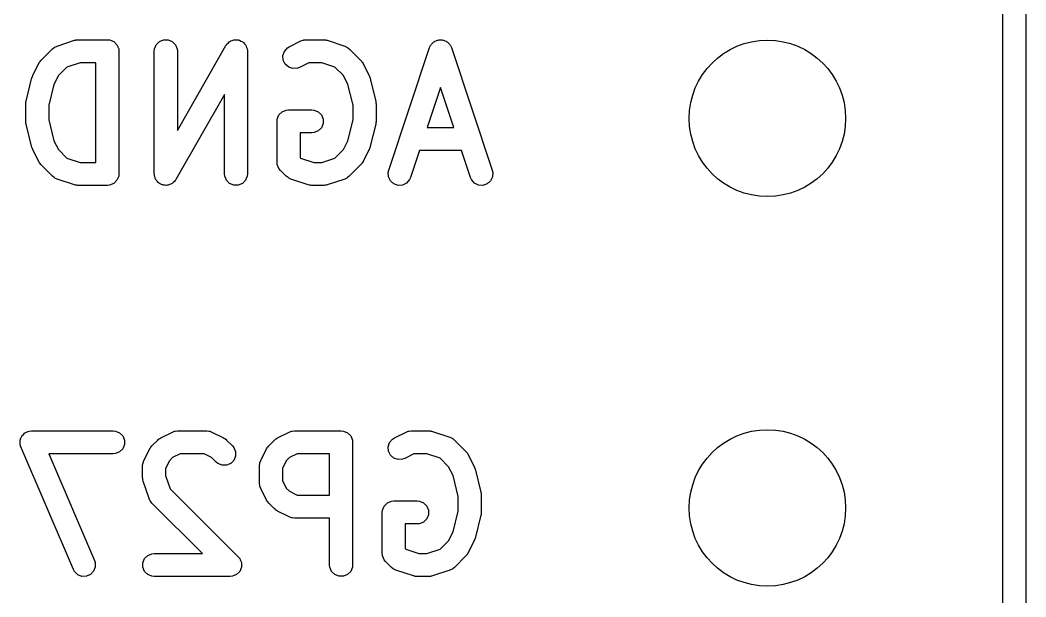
# Model space of a CAD drawing. Extents: x 101 to 222, y -128 to -44.
# Drawn here: x 213.41 to 219.97, y -72.59 to -68.83 of the extents above; entities that cross this region are included whole.
import ezdxf

# ---------------------------------------------------------------- set-up
doc = ezdxf.new("R2010")
doc.units = 0
doc.layers.add('BLACK', color=7, linetype='CONTINUOUS')

msp = doc.modelspace()

# ---------------------------------------------------------------- linework, layer by layer
at = {"layer": 'BLACK', "linetype": 'CONTINUOUS'}
for p, q in [((219.96625, -50.32375), (219.96625, -101.32375)), ((219.81625, -101.24875), (219.81625, -53.06575)), ((213.650389, -69.002989), (213.764675, -68.964894)), ((213.764675, -68.964894), (213.771928, -68.963244)), ((213.771928, -68.963244), (213.77376, -68.962486)), ((213.77376, -68.962486), (213.776414, -68.962224)), ((213.776414, -68.962224), (213.779012, -68.961634)), ((213.779012, -68.961634), (213.780986, -68.961774)), ((213.780986, -68.961774), (213.788392, -68.961045)), ((213.788392, -68.961045), (213.978868, -68.961045)), ((213.978868, -68.961045), (213.9935, -68.962486)), ((213.9935, -68.962486), (214.020536, -68.973685)), ((214.318152, -68.973685), (214.345188, -68.962486)), ((214.345188, -68.962486), (214.374452, -68.962486)), ((214.374452, -68.962486), (214.401488, -68.973685)), ((214.775295, -68.973685), (214.779713, -68.971854)), ((214.779713, -68.971854), (214.783493, -68.968928)), ((214.783493, -68.968928), (214.793114, -68.966303)), ((214.793114, -68.966303), (214.802331, -68.962486)), ((214.802331, -68.962486), (214.807112, -68.962486)), ((214.807112, -68.962486), (214.811724, -68.961228)), ((214.811724, -68.961228), (214.821621, -68.962486)), ((214.821621, -68.962486), (214.831595, -68.962486)), ((214.831595, -68.962486), (214.83601, -68.964315)), ((214.83601, -68.964315), (214.840754, -68.964918)), ((214.840754, -68.964918), (214.849418, -68.969868)), ((214.849418, -68.969868), (214.858631, -68.973685)), ((215.164375, -69.007058), (215.240565, -68.968963)), ((215.240565, -68.968963), (215.254297, -68.963708)), ((215.254297, -68.963708), (215.256984, -68.963517)), ((215.256984, -68.963517), (215.259474, -68.962486)), ((215.259474, -68.962486), (215.274106, -68.961045)), ((215.274106, -68.961045), (215.388392, -68.961045)), ((215.388392, -68.961045), (215.395797, -68.961774)), ((215.395797, -68.961774), (215.397772, -68.961634)), ((215.397772, -68.961634), (215.400369, -68.962224)), ((215.400369, -68.962224), (215.403024, -68.962486)), ((215.403024, -68.962486), (215.404855, -68.963244)), ((215.404855, -68.963244), (215.412109, -68.964894)), ((215.412109, -68.964894), (215.526395, -69.002989)), ((216.109105, -68.974398), (216.113153, -68.970888)), ((216.113153, -68.970888), (216.122072, -68.967914)), ((216.122072, -68.967914), (216.130486, -68.963708)), ((216.130486, -68.963708), (216.135833, -68.963328)), ((216.135833, -68.963328), (216.140916, -68.961634)), ((216.140916, -68.961634), (216.150293, -68.9623)), ((216.150293, -68.9623), (216.159676, -68.961634)), ((216.159676, -68.961634), (216.164761, -68.963329)), ((216.164761, -68.963329), (216.170106, -68.963709)), ((216.170106, -68.963709), (216.178515, -68.967913)), ((216.178515, -68.967913), (216.187439, -68.970888)), ((216.187439, -68.970888), (216.191487, -68.974399)), ((213.544883, -69.097297), (213.621073, -69.021107)), ((213.621073, -69.021107), (213.632438, -69.011779)), ((213.632438, -69.011779), (213.63493, -69.010746)), ((213.63493, -69.010746), (213.636964, -69.008983)), ((213.636964, -69.008983), (213.650389, -69.002989)), ((214.020536, -68.973685), (214.041228, -68.994377)), ((214.041228, -68.994377), (214.052427, -69.021413)), ((214.052427, -69.021413), (214.053868, -69.036045)), ((214.053868, -69.036045), (214.053868, -69.836045)), ((214.28482, -69.036045), (214.286261, -69.021413)), ((214.28482, -69.836045), (214.28482, -69.036045)), ((214.286261, -69.021413), (214.29746, -68.994377)), ((214.29746, -68.994377), (214.318152, -68.973685)), ((214.401488, -68.973685), (214.42218, -68.994377)), ((214.42218, -68.994377), (214.433379, -69.021413)), ((214.433379, -69.021413), (214.43482, -69.036045)), ((214.43482, -69.553628), (214.751845, -68.998835)), ((214.43482, -69.036045), (214.43482, -69.553628)), ((214.751845, -68.998835), (214.754033, -68.995751)), ((214.754033, -68.995751), (214.754603, -68.994377)), ((214.754603, -68.994377), (214.756002, -68.992977)), ((214.756002, -68.992977), (214.760355, -68.986845)), ((214.760355, -68.986845), (214.768243, -68.980736)), ((214.768243, -68.980736), (214.775295, -68.973685)), ((214.858631, -68.973685), (214.862009, -68.977063)), ((214.862009, -68.977063), (214.866163, -68.979437)), ((214.866163, -68.979437), (214.872272, -68.987326)), ((214.872272, -68.987326), (214.879323, -68.994377)), ((214.879323, -68.994377), (214.881152, -68.998793)), ((214.881152, -68.998793), (214.88408, -69.002574)), ((214.88408, -69.002574), (214.886704, -69.012197)), ((214.886704, -69.012197), (214.890522, -69.021413)), ((214.890522, -69.021413), (214.891258, -69.028895)), ((214.891258, -69.028895), (214.89178, -69.030806)), ((214.89178, -69.030806), (214.891592, -69.032281)), ((214.891592, -69.032281), (214.891963, -69.036045)), ((214.891963, -69.036045), (214.891963, -69.836045)), ((215.123505, -69.064759), (215.132759, -69.036998)), ((215.132759, -69.036998), (215.151932, -69.01489)), ((215.151932, -69.01489), (215.164375, -69.007058)), ((215.526395, -69.002989), (215.53982, -69.008983)), ((215.53982, -69.008983), (215.541855, -69.010748)), ((215.541855, -69.010748), (215.544346, -69.01178)), ((215.544346, -69.01178), (215.555711, -69.021107)), ((215.555711, -69.021107), (215.631901, -69.097297)), ((215.812479, -69.812328), (216.079145, -69.012328)), ((216.079145, -69.012328), (216.085139, -68.998902)), ((216.085139, -68.998902), (216.08865, -68.994853)), ((216.08865, -68.994853), (216.091046, -68.990062)), ((216.091046, -68.990062), (216.09815, -68.983899)), ((216.09815, -68.983899), (216.104313, -68.976795)), ((216.104313, -68.976795), (216.109105, -68.974398)), ((216.191487, -68.974399), (216.196279, -68.976795)), ((216.196279, -68.976795), (216.202438, -68.983897)), ((216.202438, -68.983897), (216.209546, -68.990061)), ((216.209546, -68.990061), (216.211943, -68.994855)), ((216.211943, -68.994855), (216.215453, -68.998902)), ((216.215453, -68.998902), (216.221447, -69.012328)), ((216.221447, -69.012328), (216.488114, -69.812328)), ((213.538666, -69.104346), (213.540164, -69.103046)), ((213.540164, -69.103046), (213.544883, -69.097297)), ((215.125579, -69.093949), (215.123505, -69.064759)), ((215.138666, -69.120124), (215.125579, -69.093949)), ((215.631901, -69.097297), (215.636621, -69.103047)), ((215.636621, -69.103047), (215.638118, -69.104346)), ((213.492739, -69.19298), (213.530834, -69.116789)), ((213.530834, -69.116789), (213.534798, -69.110489)), ((213.534798, -69.110489), (213.535556, -69.108662)), ((213.535556, -69.108662), (213.537244, -69.106605)), ((213.537244, -69.106605), (213.538666, -69.104346)), ((213.714619, -69.139692), (213.659555, -69.194756)), ((213.800562, -69.111045), (213.714619, -69.139692)), ((213.903868, -69.111045), (213.800562, -69.111045)), ((213.903868, -69.761045), (213.903868, -69.111045)), ((215.160774, -69.139297), (215.138666, -69.120124)), ((215.188535, -69.148551), (215.160774, -69.139297)), ((215.217725, -69.146477), (215.188535, -69.148551)), ((215.231457, -69.141222), (215.217725, -69.146477)), ((215.291811, -69.111045), (215.231457, -69.141222)), ((215.376222, -69.111045), (215.291811, -69.111045)), ((215.462164, -69.139692), (215.376222, -69.111045)), ((215.517228, -69.194756), (215.462164, -69.139692)), ((215.638118, -69.104346), (215.639537, -69.1066)), ((215.639537, -69.1066), (215.641229, -69.108662)), ((215.641229, -69.108662), (215.641987, -69.110494)), ((215.641987, -69.110494), (215.64595, -69.116789)), ((215.64595, -69.116789), (215.684045, -69.19298)), ((213.448964, -69.360711), (213.48706, -69.20833)), ((213.48706, -69.20833), (213.487445, -69.20725)), ((213.487445, -69.20725), (213.487484, -69.206712)), ((213.487484, -69.206712), (213.489808, -69.200636)), ((213.489808, -69.200636), (213.492007, -69.194485)), ((213.492007, -69.194485), (213.492329, -69.194049)), ((213.492329, -69.194049), (213.492739, -69.19298)), ((213.659555, -69.194756), (213.630585, -69.252696)), ((215.546198, -69.252695), (215.517228, -69.194756)), ((215.684045, -69.19298), (215.684454, -69.194049)), ((215.684454, -69.194049), (215.684777, -69.194485)), ((215.684777, -69.194485), (215.686975, -69.200636)), ((215.686975, -69.200636), (215.6893, -69.206712)), ((215.6893, -69.206712), (215.689338, -69.20725)), ((215.689338, -69.20725), (215.689724, -69.20833)), ((215.689724, -69.20833), (215.72782, -69.360712)), ((213.630585, -69.252696), (213.596725, -69.388137)), ((215.580059, -69.388137), (215.546198, -69.252695)), ((216.150296, -69.273215), (216.063877, -69.532473)), ((216.236716, -69.532473), (216.150296, -69.273215)), ((213.447623, -69.369781), (213.448166, -69.36427)), ((213.448166, -69.36427), (213.448588, -69.363249)), ((213.448588, -69.363249), (213.448964, -69.360711)), ((214.741963, -69.318461), (214.424938, -69.873255)), ((214.741963, -69.836045), (214.741963, -69.318461)), ((215.72782, -69.360712), (215.728195, -69.363248)), ((215.728195, -69.363248), (215.728618, -69.36427)), ((215.728618, -69.36427), (215.72916, -69.369782)), ((213.446725, -69.378902), (213.446976, -69.376348)), ((213.446725, -69.493188), (213.446725, -69.378902)), ((213.446814, -69.375256), (213.447623, -69.369781)), ((213.446976, -69.376348), (213.446814, -69.375256)), ((213.596725, -69.388137), (213.596725, -69.483952)), ((215.09746, -69.45152), (215.118152, -69.430828)), ((215.118152, -69.430828), (215.145188, -69.419629)), ((215.145188, -69.419629), (215.15982, -69.418188)), ((215.15982, -69.418188), (215.312201, -69.418188)), ((215.312201, -69.418188), (215.326833, -69.419629)), ((215.326833, -69.419629), (215.353869, -69.430828)), ((215.353869, -69.430828), (215.374561, -69.45152)), ((215.580059, -69.483952), (215.580059, -69.388137)), ((215.72916, -69.369782), (215.72997, -69.375256)), ((215.72997, -69.375256), (215.729807, -69.376348)), ((215.729807, -69.376348), (215.730059, -69.378902)), ((215.730059, -69.378902), (215.730059, -69.493188)), ((213.446976, -69.495741), (213.446725, -69.493188)), ((213.446814, -69.496834), (213.446976, -69.495741)), ((213.447623, -69.502308), (213.446814, -69.496834)), ((213.596725, -69.483952), (213.630585, -69.619392)), ((215.08482, -69.493188), (215.086261, -69.478556)), ((215.08482, -69.759854), (215.08482, -69.493188)), ((215.086261, -69.478556), (215.09746, -69.45152)), ((215.374561, -69.45152), (215.38576, -69.478556)), ((215.38576, -69.478556), (215.38576, -69.50782)), ((215.546198, -69.619393), (215.580059, -69.483952)), ((215.72997, -69.496834), (215.72916, -69.502307)), ((215.730059, -69.493188), (215.729807, -69.495741)), ((215.729807, -69.495741), (215.72997, -69.496834)), ((213.448166, -69.50782), (213.447623, -69.502308)), ((213.448588, -69.50884), (213.448166, -69.50782)), ((213.448964, -69.511379), (213.448588, -69.50884)), ((213.48706, -69.66376), (213.448964, -69.511379)), ((215.353869, -69.555548), (215.326833, -69.566747)), ((215.374561, -69.534856), (215.353869, -69.555548)), ((215.38576, -69.50782), (215.374561, -69.534856)), ((215.72782, -69.511378), (215.689724, -69.66376)), ((215.728195, -69.508841), (215.72782, -69.511378)), ((215.728618, -69.50782), (215.728195, -69.508841)), ((215.72916, -69.502307), (215.728618, -69.50782)), ((216.063877, -69.532473), (216.236716, -69.532473)), ((213.630585, -69.619392), (213.659555, -69.677332)), ((215.312201, -69.568188), (215.23482, -69.568188)), ((215.23482, -69.568188), (215.23482, -69.728788)), ((215.326833, -69.566747), (215.312201, -69.568188)), ((215.517228, -69.677332), (215.546198, -69.619393)), ((213.487445, -69.664839), (213.48706, -69.66376)), ((213.487484, -69.665378), (213.487445, -69.664839)), ((213.489808, -69.671453), (213.487484, -69.665378)), ((213.492007, -69.677605), (213.489808, -69.671453)), ((213.492329, -69.67804), (213.492007, -69.677605)), ((213.492739, -69.67911), (213.492329, -69.67804)), ((213.530834, -69.7553), (213.492739, -69.67911)), ((213.659555, -69.677332), (213.71462, -69.732398)), ((215.462163, -69.732398), (215.517228, -69.677332)), ((215.684045, -69.67911), (215.64595, -69.7553)), ((215.684454, -69.67804), (215.684045, -69.67911)), ((215.684777, -69.677605), (215.684454, -69.67804)), ((215.686975, -69.671453), (215.684777, -69.677605)), ((215.6893, -69.665378), (215.686975, -69.671453)), ((215.689338, -69.664839), (215.6893, -69.665378)), ((215.689724, -69.66376), (215.689338, -69.664839)), ((216.013877, -69.682473), (215.954781, -69.859762)), ((216.286716, -69.682473), (216.013877, -69.682473)), ((216.345812, -69.859762), (216.286716, -69.682473)), ((213.534797, -69.761596), (213.530834, -69.7553)), ((213.71462, -69.732398), (213.800562, -69.761045)), ((215.23482, -69.728788), (215.23843, -69.732398)), ((215.23843, -69.732398), (215.324371, -69.761045)), ((215.376222, -69.761045), (215.462163, -69.732398)), ((215.64595, -69.7553), (215.641986, -69.761596)), ((213.535555, -69.763426), (213.534797, -69.761596)), ((213.537244, -69.765484), (213.535555, -69.763426)), ((213.538666, -69.767743), (213.537244, -69.765484)), ((213.540164, -69.769042), (213.538666, -69.767743)), ((213.544883, -69.774792), (213.540164, -69.769042)), ((213.621073, -69.850983), (213.544883, -69.774792)), ((213.800562, -69.761045), (213.903868, -69.761045)), ((215.086261, -69.774486), (215.08482, -69.759854)), ((215.086388, -69.774792), (215.086261, -69.774486)), ((215.09746, -69.801522), (215.086388, -69.774792)), ((215.106787, -69.812887), (215.09746, -69.801522)), ((215.144883, -69.850983), (215.106787, -69.812887)), ((215.324371, -69.761045), (215.376222, -69.761045)), ((215.631902, -69.774791), (215.555711, -69.850983)), ((215.636619, -69.769042), (215.631902, -69.774791)), ((215.638118, -69.767743), (215.636619, -69.769042)), ((215.639539, -69.765484), (215.638118, -69.767743)), ((215.641229, -69.763426), (215.639539, -69.765484)), ((215.641986, -69.761596), (215.641229, -69.763426)), ((215.809219, -69.826665), (215.812479, -69.812328)), ((216.488114, -69.812328), (216.491374, -69.826665)), ((213.632438, -69.86031), (213.621073, -69.850983)), ((213.634928, -69.861341), (213.632438, -69.86031)), ((213.636964, -69.863107), (213.634928, -69.861341)), ((213.650389, -69.869101), (213.636964, -69.863107)), ((213.764675, -69.907196), (213.650389, -69.869101)), ((214.041228, -69.877713), (214.020536, -69.898405)), ((214.052427, -69.850677), (214.041228, -69.877713)), ((214.053868, -69.836045), (214.052427, -69.850677)), ((214.28519, -69.839808), (214.28482, -69.836045)), ((214.285003, -69.841284), (214.28519, -69.839808)), ((214.285524, -69.843194), (214.285003, -69.841284)), ((214.286261, -69.850677), (214.285524, -69.843194)), ((214.290078, -69.859892), (214.286261, -69.850677)), ((214.292703, -69.869516), (214.290078, -69.859892)), ((214.29563, -69.873296), (214.292703, -69.869516)), ((214.29746, -69.877713), (214.29563, -69.873296)), ((214.30451, -69.884763), (214.29746, -69.877713)), ((214.31062, -69.892653), (214.30451, -69.884763)), ((214.416428, -69.885245), (214.408538, -69.891354)), ((214.42078, -69.879112), (214.416428, -69.885245)), ((214.42218, -69.877713), (214.42078, -69.879112)), ((214.422749, -69.876338), (214.42218, -69.877713)), ((214.424938, -69.873255), (214.422749, -69.876338)), ((214.743404, -69.850677), (214.741963, -69.836045)), ((214.754603, -69.877713), (214.743404, -69.850677)), ((214.775295, -69.898405), (214.754603, -69.877713)), ((214.879323, -69.877713), (214.858631, -69.898405)), ((214.890522, -69.850677), (214.879323, -69.877713)), ((214.891963, -69.836045), (214.890522, -69.850677)), ((215.156248, -69.860311), (215.144883, -69.850983)), ((215.158738, -69.861342), (215.156248, -69.860311)), ((215.160773, -69.863107), (215.158738, -69.861342)), ((215.174199, -69.869101), (215.160773, -69.863107)), ((215.288484, -69.907196), (215.174199, -69.869101)), ((215.526395, -69.869101), (215.412109, -69.907196)), ((215.53982, -69.863107), (215.526395, -69.869101)), ((215.541855, -69.861341), (215.53982, -69.863107)), ((215.544346, -69.86031), (215.541855, -69.861341)), ((215.555711, -69.850983), (215.544346, -69.86031)), ((215.811294, -69.855855), (215.809219, -69.826665)), ((215.82438, -69.882028), (215.811294, -69.855855)), ((215.846488, -69.901202), (215.82438, -69.882028)), ((215.948787, -69.873187), (215.929613, -69.895295)), ((215.954781, -69.859762), (215.948787, -69.873187)), ((216.351806, -69.873187), (216.345812, -69.859762)), ((216.37098, -69.895295), (216.351806, -69.873187)), ((216.476213, -69.882028), (216.454106, -69.901202)), ((216.489299, -69.855855), (216.476213, -69.882028)), ((216.491374, -69.826665), (216.489299, -69.855855)), ((213.771928, -69.908845), (213.764675, -69.907196)), ((213.77376, -69.909604), (213.771928, -69.908845)), ((213.776414, -69.909865), (213.77376, -69.909604)), ((213.779012, -69.910456), (213.776414, -69.909865)), ((213.780986, -69.910315), (213.779012, -69.910456)), ((213.788392, -69.911045), (213.780986, -69.910315)), ((213.978868, -69.911045), (213.788392, -69.911045)), ((213.9935, -69.909604), (213.978868, -69.911045)), ((214.020536, -69.898405), (213.9935, -69.909604)), ((214.314773, -69.895026), (214.31062, -69.892653)), ((214.318152, -69.898405), (214.314773, -69.895026)), ((214.327364, -69.902221), (214.318152, -69.898405)), ((214.336029, -69.907172), (214.327364, -69.902221)), ((214.340772, -69.907774), (214.336029, -69.907172)), ((214.345188, -69.909604), (214.340772, -69.907774)), ((214.355162, -69.909604), (214.345188, -69.909604)), ((214.365059, -69.910862), (214.355162, -69.909604)), ((214.369671, -69.909604), (214.365059, -69.910862)), ((214.374452, -69.909604), (214.369671, -69.909604)), ((214.383667, -69.905786), (214.374452, -69.909604)), ((214.393291, -69.903162), (214.383667, -69.905786)), ((214.397071, -69.900234), (214.393291, -69.903162)), ((214.401488, -69.898405), (214.397071, -69.900234)), ((214.408538, -69.891354), (214.401488, -69.898405)), ((214.802331, -69.909604), (214.775295, -69.898405)), ((214.831595, -69.909604), (214.802331, -69.909604)), ((214.858631, -69.898405), (214.831595, -69.909604)), ((215.295737, -69.908845), (215.288484, -69.907196)), ((215.297569, -69.909604), (215.295737, -69.908845)), ((215.300223, -69.909865), (215.297569, -69.909604)), ((215.302821, -69.910456), (215.300223, -69.909865)), ((215.304795, -69.910315), (215.302821, -69.910456)), ((215.312201, -69.911045), (215.304795, -69.910315)), ((215.388392, -69.911045), (215.312201, -69.911045)), ((215.395797, -69.910315), (215.388392, -69.911045)), ((215.397772, -69.910456), (215.395797, -69.910315)), ((215.400369, -69.909865), (215.397772, -69.910456)), ((215.403024, -69.909604), (215.400369, -69.909865)), ((215.404855, -69.908845), (215.403024, -69.909604)), ((215.412109, -69.907196), (215.404855, -69.908845)), ((215.87425, -69.910456), (215.846488, -69.901202)), ((215.90344, -69.908381), (215.87425, -69.910456)), ((215.929613, -69.895295), (215.90344, -69.908381)), ((216.397153, -69.908381), (216.37098, -69.895295)), ((216.426343, -69.910456), (216.397153, -69.908381)), ((216.454106, -69.901202), (216.426343, -69.910456)), ((213.431289, -71.534357), (213.441205, -71.524197)), ((213.441205, -71.524197), (213.441633, -71.524013)), ((213.441633, -71.524013), (213.441962, -71.523685)), ((213.441962, -71.523685), (213.455062, -71.518258)), ((213.455062, -71.518258), (213.468103, -71.51267)), ((213.468103, -71.51267), (213.468567, -71.512664)), ((213.468567, -71.512664), (213.468998, -71.512486)), ((213.468998, -71.512486), (213.48363, -71.511045)), ((213.48363, -71.511045), (214.016964, -71.511045)), ((214.016964, -71.511045), (214.031596, -71.512486)), ((214.031596, -71.512486), (214.058632, -71.523685)), ((214.058632, -71.523685), (214.079324, -71.544377)), ((214.32628, -71.557058), (214.402471, -71.518963)), ((214.402471, -71.518963), (214.416203, -71.513708)), ((214.416203, -71.513708), (214.41889, -71.513517)), ((214.41889, -71.513517), (214.42138, -71.512486)), ((214.42138, -71.512486), (214.436012, -71.511045)), ((214.436012, -71.511045), (214.626488, -71.511045)), ((214.626488, -71.511045), (214.64112, -71.512486)), ((214.64112, -71.512486), (214.643609, -71.513517)), ((214.643609, -71.513517), (214.646297, -71.513708)), ((214.646297, -71.513708), (214.660029, -71.518963)), ((214.660029, -71.518963), (214.736219, -71.557058)), ((215.088185, -71.557058), (215.164375, -71.518963)), ((215.164375, -71.518963), (215.178107, -71.513708)), ((215.178107, -71.513708), (215.180794, -71.513517)), ((215.180794, -71.513517), (215.183284, -71.512486)), ((215.183284, -71.512486), (215.197916, -71.511045)), ((215.197916, -71.511045), (215.502678, -71.511045)), ((215.502678, -71.511045), (215.51731, -71.512486)), ((215.51731, -71.512486), (215.544346, -71.523685)), ((215.544346, -71.523685), (215.565038, -71.544377)), ((215.85009, -71.557058), (215.92628, -71.518963)), ((215.92628, -71.518963), (215.940012, -71.513708)), ((215.940012, -71.513708), (215.942699, -71.513517)), ((215.942699, -71.513517), (215.945189, -71.512486)), ((215.945189, -71.512486), (215.959821, -71.511045)), ((215.959821, -71.511045), (216.074107, -71.511045)), ((216.074107, -71.511045), (216.081512, -71.511774)), ((216.081512, -71.511774), (216.083487, -71.511634)), ((216.083487, -71.511634), (216.086084, -71.512224)), ((216.086084, -71.512224), (216.088739, -71.512486)), ((216.088739, -71.512486), (216.09057, -71.513244)), ((216.09057, -71.513244), (216.097824, -71.514894)), ((216.097824, -71.514894), (216.21211, -71.552989)), ((213.409898, -71.572311), (213.410071, -71.571878)), ((213.410071, -71.58649), (213.409898, -71.572311)), ((213.410071, -71.571413), (213.415492, -71.558323)), ((213.410071, -71.571878), (213.410071, -71.571413)), ((213.410071, -71.600677), (213.410071, -71.58649)), ((213.415492, -71.558323), (213.420766, -71.545141)), ((213.420766, -71.545141), (213.421091, -71.544807)), ((213.421091, -71.544807), (213.42127, -71.544377)), ((213.42127, -71.544377), (213.431289, -71.534357)), ((214.079324, -71.544377), (214.090523, -71.571413)), ((214.090523, -71.571413), (214.090523, -71.600677)), ((214.268693, -71.609202), (214.306788, -71.571107)), ((214.306788, -71.571107), (214.312537, -71.566388)), ((214.312537, -71.566388), (214.313837, -71.56489)), ((214.313837, -71.56489), (214.316096, -71.563468)), ((214.316096, -71.563468), (214.318153, -71.56178)), ((214.318153, -71.56178), (214.31998, -71.561022)), ((214.31998, -71.561022), (214.32628, -71.557058)), ((214.736219, -71.557058), (214.742515, -71.561021)), ((214.742515, -71.561021), (214.744345, -71.561779)), ((214.744345, -71.561779), (214.746403, -71.563468)), ((214.746403, -71.563468), (214.748662, -71.56489)), ((214.748662, -71.56489), (214.749961, -71.566388)), ((214.749961, -71.566388), (214.75571, -71.571106)), ((214.75571, -71.571106), (214.793806, -71.609201)), ((215.030598, -71.609202), (215.068693, -71.571107)), ((215.068693, -71.571107), (215.074442, -71.566388)), ((215.074442, -71.566388), (215.075742, -71.56489)), ((215.075742, -71.56489), (215.078001, -71.563468)), ((215.078001, -71.563468), (215.080058, -71.56178)), ((215.080058, -71.56178), (215.081885, -71.561022)), ((215.081885, -71.561022), (215.088185, -71.557058)), ((215.565038, -71.544377), (215.576237, -71.571413)), ((215.576237, -71.571413), (215.577678, -71.586045)), ((215.577678, -71.586045), (215.577678, -72.386045)), ((215.80922, -71.614759), (215.818474, -71.586998)), ((215.818474, -71.586998), (215.837647, -71.56489)), ((215.837647, -71.56489), (215.85009, -71.557058)), ((216.21211, -71.552989), (216.225535, -71.558983)), ((216.225535, -71.558983), (216.22757, -71.560748)), ((216.22757, -71.560748), (216.230061, -71.56178)), ((216.230061, -71.56178), (216.241426, -71.571107)), ((216.241426, -71.571107), (216.317616, -71.647297)), ((213.410249, -71.601107), (213.410071, -71.600677)), ((213.410255, -71.601572), (213.410249, -71.601107)), ((213.414694, -71.615589), (213.410255, -71.601572)), ((213.757552, -72.415589), (213.414694, -71.615589)), ((214.031596, -71.659604), (214.016964, -71.661045)), ((214.058632, -71.648405), (214.031596, -71.659604)), ((214.079324, -71.627713), (214.058632, -71.648405)), ((214.090523, -71.600677), (214.079324, -71.627713)), ((214.216549, -71.704885), (214.254644, -71.628694)), ((214.254644, -71.628694), (214.258608, -71.622394)), ((214.258608, -71.622394), (214.259366, -71.620567)), ((214.259366, -71.620567), (214.261054, -71.61851)), ((214.261054, -71.61851), (214.262476, -71.616251)), ((214.262476, -71.616251), (214.263974, -71.614951)), ((214.263974, -71.614951), (214.268693, -71.609202)), ((214.793806, -71.609201), (214.803134, -71.620566)), ((214.803134, -71.620566), (214.814333, -71.647602)), ((214.814333, -71.647602), (214.814333, -71.676865)), ((214.978453, -71.704885), (215.016549, -71.628694)), ((215.016549, -71.628694), (215.020512, -71.622397)), ((215.020512, -71.622397), (215.021271, -71.620567)), ((215.021271, -71.620567), (215.022962, -71.618505)), ((215.022962, -71.618505), (215.024382, -71.616251)), ((215.024382, -71.616251), (215.025877, -71.614954)), ((215.025877, -71.614954), (215.030598, -71.609202)), ((215.811294, -71.643949), (215.80922, -71.614759)), ((215.824381, -71.670124), (215.811294, -71.643949)), ((216.317616, -71.647297), (216.322336, -71.653047)), ((216.322336, -71.653047), (216.323833, -71.654346)), ((216.323833, -71.654346), (216.325252, -71.6566)), ((216.325252, -71.6566), (216.326944, -71.658662)), ((216.326944, -71.658662), (216.327702, -71.660494)), ((216.327702, -71.660494), (216.331665, -71.666789)), ((214.016964, -71.661045), (213.597371, -71.661045)), ((213.597371, -71.661045), (213.895424, -72.356501)), ((214.208631, -71.738426), (214.210072, -71.723794)), ((214.210072, -71.723794), (214.211103, -71.721304)), ((214.211103, -71.721304), (214.211294, -71.718617)), ((214.211294, -71.718617), (214.216549, -71.704885)), ((214.383365, -71.706661), (214.358631, -71.75613)), ((214.404247, -71.685779), (214.383365, -71.706661)), ((214.453717, -71.661045), (214.404247, -71.685779)), ((214.608783, -71.661045), (214.453717, -71.661045)), ((214.658251, -71.685779), (214.608783, -71.661045)), ((214.687742, -71.715269), (214.658251, -71.685779)), ((214.699107, -71.724596), (214.687742, -71.715269)), ((214.726143, -71.735794), (214.699107, -71.724596)), ((214.782442, -71.724595), (214.755406, -71.735794)), ((214.803135, -71.703902), (214.782442, -71.724595)), ((214.814333, -71.676865), (214.803135, -71.703902)), ((214.970535, -71.738426), (214.971976, -71.723794)), ((214.971976, -71.723794), (214.973006, -71.721305)), ((214.973006, -71.721305), (214.973198, -71.718616)), ((214.973198, -71.718616), (214.978453, -71.704885)), ((215.14527, -71.706661), (215.120535, -71.756131)), ((215.166153, -71.685779), (215.14527, -71.706661)), ((215.215621, -71.661045), (215.166153, -71.685779)), ((215.427678, -71.661045), (215.215621, -71.661045)), ((215.427678, -71.930092), (215.427678, -71.661045)), ((215.846489, -71.689297), (215.824381, -71.670124)), ((215.87425, -71.698551), (215.846489, -71.689297)), ((215.90344, -71.696477), (215.87425, -71.698551)), ((215.917172, -71.691222), (215.90344, -71.696477)), ((215.977526, -71.661045), (215.917172, -71.691222)), ((216.061937, -71.661045), (215.977526, -71.661045)), ((216.147879, -71.689692), (216.061937, -71.661045)), ((216.202943, -71.744756), (216.147879, -71.689692)), ((216.331665, -71.666789), (216.36976, -71.74298)), ((214.208631, -71.814616), (214.208631, -71.738426)), ((214.358631, -71.75613), (214.358631, -71.802446)), ((214.755406, -71.735794), (214.726143, -71.735794)), ((214.970535, -71.852711), (214.970535, -71.738426)), ((215.120535, -71.756131), (215.120535, -71.835005)), ((216.231913, -71.802695), (216.202943, -71.744756)), ((216.36976, -71.74298), (216.370169, -71.744049)), ((216.370169, -71.744049), (216.370492, -71.744485)), ((216.370492, -71.744485), (216.37269, -71.750636)), ((216.37269, -71.750636), (216.375015, -71.756712)), ((216.375015, -71.756712), (216.375053, -71.75725)), ((216.375053, -71.75725), (216.375439, -71.75833)), ((216.375439, -71.75833), (216.413535, -71.910712)), ((214.20936, -71.822021), (214.208631, -71.814616)), ((214.20922, -71.823996), (214.20936, -71.822021)), ((214.20981, -71.826593), (214.20922, -71.823996)), ((214.210072, -71.829248), (214.20981, -71.826593)), ((214.21083, -71.831079), (214.210072, -71.829248)), ((214.21248, -71.838333), (214.21083, -71.831079)), ((214.250575, -71.952619), (214.21248, -71.838333)), ((214.358631, -71.802446), (214.387278, -71.888388)), ((214.971976, -71.867343), (214.970535, -71.852711)), ((215.120535, -71.835005), (215.14527, -71.884475)), ((216.265774, -71.938137), (216.231913, -71.802695)), ((214.387278, -71.888388), (214.831902, -72.333012)), ((214.973006, -71.869831), (214.971976, -71.867343)), ((214.973198, -71.872521), (214.973006, -71.869831)), ((214.978453, -71.886252), (214.973198, -71.872521)), ((215.016549, -71.962443), (214.978453, -71.886252)), ((215.14527, -71.884475), (215.166153, -71.905358)), ((215.166153, -71.905358), (215.215621, -71.930092)), ((216.413535, -71.910712), (216.41391, -71.913248)), ((216.41391, -71.913248), (216.414333, -71.91427)), ((216.414333, -71.91427), (216.414875, -71.919782)), ((216.414875, -71.919782), (216.415685, -71.925256)), ((214.256569, -71.966044), (214.250575, -71.952619)), ((214.258334, -71.968079), (214.256569, -71.966044)), ((214.259366, -71.97057), (214.258334, -71.968079)), ((214.268693, -71.981935), (214.259366, -71.97057)), ((214.597803, -72.311045), (214.268693, -71.981935)), ((215.020512, -71.968739), (215.016549, -71.962443)), ((215.021271, -71.97057), (215.020512, -71.968739)), ((215.022962, -71.972631), (215.021271, -71.97057)), ((215.024382, -71.974886), (215.022962, -71.972631)), ((215.025877, -71.976182), (215.024382, -71.974886)), ((215.030598, -71.981935), (215.025877, -71.976182)), ((215.068693, -72.02003), (215.030598, -71.981935)), ((215.215621, -71.930092), (215.427678, -71.930092)), ((215.783175, -72.00152), (215.803867, -71.980828)), ((215.803867, -71.980828), (215.830903, -71.969629)), ((215.830903, -71.969629), (215.845535, -71.968188)), ((215.845535, -71.968188), (215.997916, -71.968188)), ((215.997916, -71.968188), (216.012548, -71.969629)), ((216.012548, -71.969629), (216.039584, -71.980828)), ((216.039584, -71.980828), (216.060276, -72.00152)), ((216.265774, -72.033952), (216.265774, -71.938137)), ((216.415685, -71.925256), (216.415522, -71.926348)), ((216.415522, -71.926348), (216.415774, -71.928902)), ((216.415774, -71.928902), (216.415774, -72.043188)), ((215.074442, -72.024748), (215.068693, -72.02003)), ((215.075742, -72.026247), (215.074442, -72.024748)), ((215.078001, -72.027668), (215.075742, -72.026247)), ((215.080058, -72.029357), (215.078001, -72.027668)), ((215.081885, -72.030114), (215.080058, -72.029357)), ((215.088185, -72.034079), (215.081885, -72.030114)), ((215.164375, -72.072174), (215.088185, -72.034079)), ((215.770535, -72.043188), (215.771976, -72.028556)), ((215.770535, -72.309854), (215.770535, -72.043188)), ((215.771976, -72.028556), (215.783175, -72.00152)), ((216.060276, -72.00152), (216.071475, -72.028556)), ((216.071475, -72.028556), (216.071475, -72.05782)), ((216.231913, -72.169393), (216.265774, -72.033952)), ((216.414875, -72.052307), (216.414333, -72.05782)), ((216.415685, -72.046834), (216.414875, -72.052307)), ((216.415774, -72.043188), (216.415522, -72.045741)), ((216.415522, -72.045741), (216.415685, -72.046834)), ((215.178107, -72.077429), (215.164375, -72.072174)), ((215.180794, -72.077619), (215.178107, -72.077429)), ((215.183284, -72.078651), (215.180794, -72.077619)), ((215.197916, -72.080092), (215.183284, -72.078651)), ((215.427678, -72.080092), (215.197916, -72.080092)), ((215.427678, -72.386045), (215.427678, -72.080092)), ((215.997916, -72.118188), (215.920535, -72.118188)), ((215.920535, -72.118188), (215.920535, -72.278788)), ((216.012548, -72.116747), (215.997916, -72.118188)), ((216.039584, -72.105548), (216.012548, -72.116747)), ((216.060276, -72.084856), (216.039584, -72.105548)), ((216.071475, -72.05782), (216.060276, -72.084856)), ((216.413535, -72.061378), (216.375439, -72.21376)), ((216.41391, -72.058841), (216.413535, -72.061378)), ((216.414333, -72.05782), (216.41391, -72.058841)), ((216.202943, -72.227332), (216.231913, -72.169393)), ((216.147878, -72.282398), (216.202943, -72.227332)), ((216.36976, -72.22911), (216.331665, -72.3053)), ((216.370169, -72.22804), (216.36976, -72.22911)), ((216.370492, -72.227605), (216.370169, -72.22804)), ((216.37269, -72.221453), (216.370492, -72.227605)), ((216.375015, -72.215378), (216.37269, -72.221453)), ((216.375053, -72.214839), (216.375015, -72.215378)), ((216.375439, -72.21376), (216.375053, -72.214839)), ((214.241963, -72.323685), (214.268999, -72.312486)), ((214.268999, -72.312486), (214.283631, -72.311045)), ((214.283631, -72.311045), (214.597803, -72.311045)), ((215.771976, -72.324486), (215.770535, -72.309854)), ((215.920535, -72.278788), (215.924145, -72.282398)), ((215.924145, -72.282398), (216.010086, -72.311045)), ((216.010086, -72.311045), (216.061937, -72.311045)), ((216.061937, -72.311045), (216.147878, -72.282398)), ((216.325254, -72.315484), (216.323833, -72.317743)), ((216.326944, -72.313426), (216.325254, -72.315484)), ((216.327701, -72.311596), (216.326944, -72.313426)), ((216.331665, -72.3053), (216.327701, -72.311596)), ((213.895424, -72.356501), (213.899863, -72.370517)), ((213.899863, -72.370517), (213.90022, -72.399779)), ((214.210072, -72.371413), (214.221271, -72.344377)), ((214.210072, -72.400677), (214.210072, -72.371413)), ((214.221271, -72.344377), (214.241963, -72.323685)), ((214.831902, -72.333012), (214.84123, -72.344377)), ((214.84123, -72.344377), (214.844189, -72.351522)), ((214.844189, -72.351522), (214.852056, -72.370517)), ((214.852056, -72.370517), (214.852428, -72.371414)), ((214.852428, -72.371414), (214.852428, -72.400677)), ((215.774678, -72.331009), (215.771976, -72.324486)), ((215.783175, -72.351522), (215.774678, -72.331009)), ((215.792502, -72.362887), (215.783175, -72.351522)), ((215.830598, -72.400983), (215.792502, -72.362887)), ((216.317617, -72.324791), (216.241426, -72.400983)), ((216.322334, -72.319042), (216.317617, -72.324791)), ((216.323833, -72.317743), (216.322334, -72.319042)), ((213.76464, -72.42847), (213.757552, -72.415589)), ((213.785584, -72.448908), (213.76464, -72.42847)), ((213.889352, -72.426949), (213.868913, -72.447892)), ((213.90022, -72.399779), (213.889352, -72.426949)), ((214.221271, -72.427713), (214.210072, -72.400677)), ((214.241963, -72.448405), (214.221271, -72.427713)), ((214.84123, -72.427713), (214.820537, -72.448406)), ((214.852428, -72.400677), (214.84123, -72.427713)), ((215.429119, -72.400677), (215.427678, -72.386045)), ((215.440318, -72.427713), (215.429119, -72.400677)), ((215.46101, -72.448405), (215.440318, -72.427713)), ((215.565038, -72.427713), (215.544346, -72.448405)), ((215.576237, -72.400677), (215.565038, -72.427713)), ((215.577678, -72.386045), (215.576237, -72.400677)), ((215.841963, -72.410311), (215.830598, -72.400983)), ((215.844453, -72.411342), (215.841963, -72.410311)), ((215.846488, -72.413107), (215.844453, -72.411342)), ((215.859914, -72.419101), (215.846488, -72.413107)), ((215.974199, -72.457196), (215.859914, -72.419101)), ((216.21211, -72.419101), (216.097824, -72.457196)), ((216.225535, -72.413107), (216.21211, -72.419101)), ((216.22757, -72.411341), (216.225535, -72.413107)), ((216.230061, -72.41031), (216.22757, -72.411341)), ((216.241426, -72.400983), (216.230061, -72.41031)), ((213.812754, -72.459776), (213.785584, -72.448908)), ((213.842015, -72.45942), (213.812754, -72.459776)), ((213.868913, -72.447892), (213.842015, -72.45942)), ((214.268999, -72.459604), (214.241963, -72.448405)), ((214.283631, -72.461045), (214.268999, -72.459604)), ((214.778869, -72.461045), (214.283631, -72.461045)), ((214.793501, -72.459604), (214.778869, -72.461045)), ((214.820537, -72.448406), (214.793501, -72.459604)), ((215.488046, -72.459604), (215.46101, -72.448405)), ((215.51731, -72.459604), (215.488046, -72.459604)), ((215.544346, -72.448405), (215.51731, -72.459604)), ((215.981452, -72.458845), (215.974199, -72.457196)), ((215.983284, -72.459604), (215.981452, -72.458845)), ((215.985938, -72.459865), (215.983284, -72.459604)), ((215.988536, -72.460456), (215.985938, -72.459865)), ((215.99051, -72.460315), (215.988536, -72.460456)), ((215.997916, -72.461045), (215.99051, -72.460315)), ((216.074107, -72.461045), (215.997916, -72.461045)), ((216.081512, -72.460315), (216.074107, -72.461045)), ((216.083487, -72.460456), (216.081512, -72.460315)), ((216.086084, -72.459865), (216.083487, -72.460456)), ((216.088739, -72.459604), (216.086084, -72.459865)), ((216.09057, -72.458845), (216.088739, -72.459604)), ((216.097824, -72.457196), (216.09057, -72.458845))]:
    msp.add_line(p, q, dxfattribs=at)
at = {"layer": 'BLACK'}
for centre in [(218.28125, -69.47375), (218.28125, -72.01375)]:
    msp.add_circle(centre, 0.51, dxfattribs=at)

doc.saveas('drawing.dxf')
